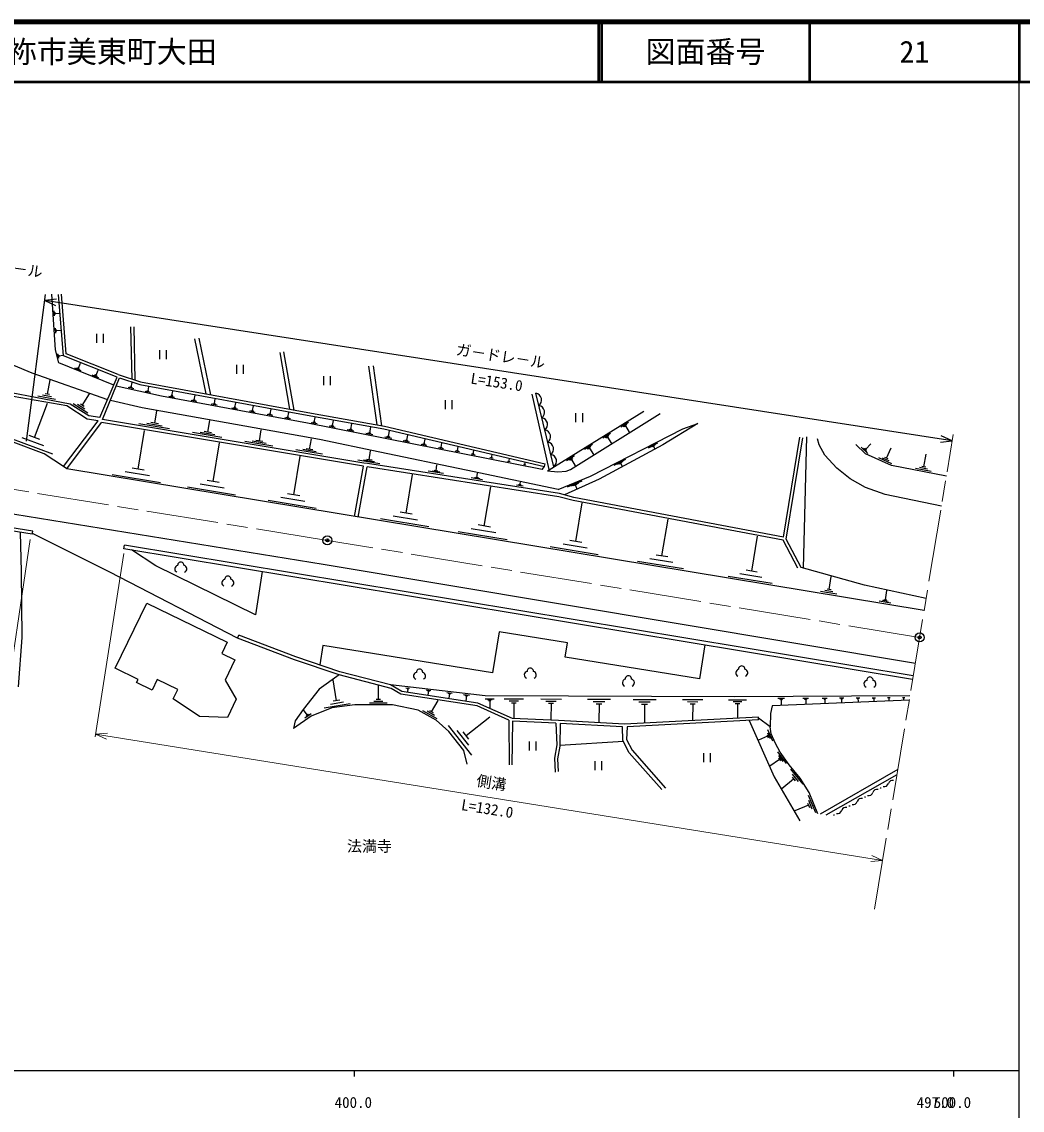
# Model space of a CAD drawing. Units: millimetres, scale not verified. Extents: x 40000 to 680000, y 20000 to 380000.
# Drawn here: x 412496 to 579500, y 198357 to 380000 of the extents above; entities that cross this region are included whole.
import ezdxf
from ezdxf.enums import TextEntityAlignment as Align

# ---------------------------------------------------------------- set-up
doc = ezdxf.new("R2010")
doc.units = ezdxf.units.MM
doc.header["$LTSCALE"] = 1000
doc.header["$PDMODE"] = 32
doc.header["$PDSIZE"] = 500
doc.linetypes.add('CHAIN', pattern=[18.5, 12, -1.5, 3.5, -1.5])
for name, color, linetype, lineweight in [('M-BGD', 7, 'Continuous', 25), ('M-BMK', 2, 'CHAIN', 13), ('M-BMK-SRVR', 3, 'Continuous', 25), ('M-STR-HTXT', 7, 'Continuous', 13), ('M-STR-STRC', 7, 'Continuous', 25), ('M-TTL', 2, 'Continuous', 140), ('M-TTL-BAND', 7, 'Continuous', 25), ('M-TTL-LINE', 7, 'Continuous', 50)]:
    doc.layers.add(name, color=color, linetype=linetype, lineweight=lineweight)
doc.layers.add('M-TTL-TXT', color=7, linetype='Continuous')
doc.styles.add('@ＭＳ ゴシック', font='')
doc.styles.add('ＭＳ ゴシック', font='')
doc.styles.get('@ＭＳ ゴシック').set_extended_font_data('@MS Gothic')
doc.styles.get('ＭＳ ゴシック').set_extended_font_data('MS Gothic')

msp = doc.modelspace()

# ---------------------------------------------------------------- linework, layer by layer
at = {"layer": 'M-BGD'}
for p, q in [((417978, 330909), (417923, 331742)), ((418047, 331123), (418020, 331539)), ((418124, 331232), (418110, 331441)), ((418117, 331337), (418783, 331380)), ((418166, 328023), (418109, 328894)), ((430911, 320380), (430724, 329084)), ((431441, 320203), (431250, 329096)), ((418239, 328246), (418211, 328682)), ((418319, 328361), (418305, 328579)), ((418312, 328470), (419009, 328516)), ((425043, 326421), (425043, 327921)), ((426168, 326421), (426168, 327921)), ((443276, 317898), (441395, 327073)), ((444039, 317757), (442101, 327218)), ((435519, 323692), (435519, 325192)), ((436644, 323692), (436644, 325192)), ((418695, 323840), (418519, 324570)), ((418724, 324040), (418636, 324405)), ((418775, 324149), (418731, 324331)), ((418753, 324240), (419336, 324381)), ((457259, 315326), (455612, 324783)), ((457952, 315199), (456264, 324896)), ((422406, 321765), (421355, 322191)), ((422186, 321977), (421661, 322190)), ((422097, 322135), (421834, 322242)), ((421966, 322188), (422306, 323029)), ((424893, 321007), (425241, 321865)), ((448372, 321227), (448372, 322727)), ((449497, 321227), (449497, 322727)), ((471813, 312727), (470444, 322504)), ((472602, 312588), (471199, 322610)), ((416781, 317845), (417233, 320223)), ((425342, 320575), (424270, 321010)), ((425118, 320791), (424582, 321008)), ((425027, 320952), (424759, 321061)), ((425538, 313950), (428425, 320709)), ((425979, 313630), (428831, 320570)), ((430760, 319037), (430926, 319779)), ((462897, 319378), (462897, 320878)), ((464022, 319378), (464022, 320878)), ((417153, 317774), (416409, 317915)), ((422584, 315967), (423814, 317926)), ((431182, 318748), (430255, 318955)), ((430971, 318892), (430507, 318996)), ((430876, 319011), (430644, 319063)), ((433966, 318126), (433102, 318319)), ((433770, 318261), (433338, 318357)), ((433681, 318371), (433465, 318419)), ((433573, 318395), (433727, 319086)), ((437567, 317585), (437709, 318354)), ((500535, 305261), (497675, 317881)), ((501313, 305742), (498303, 317994)), ((414631, 310611), (416771, 316359)), ((418154, 316967), (415181, 317533)), ((417468, 317406), (415981, 317689)), ((423501, 314709), (421052, 316246)), ((423042, 315338), (421818, 316107)), ((422890, 315775), (422278, 316159)), ((438012, 317304), (437051, 317482)), ((437790, 317445), (437309, 317534)), ((437687, 317563), (437447, 317608)), ((441744, 316615), (440779, 316793)), ((441521, 316756), (441038, 316845)), ((441418, 316874), (441177, 316919)), ((441297, 316897), (441440, 317668)), ((445107, 315993), (444140, 316172)), ((444883, 316134), (444399, 316224)), ((444780, 316253), (444538, 316298)), ((444659, 316276), (444802, 317050)), ((448081, 315644), (448224, 316421)), ((483233, 315329), (483233, 316829)), ((484358, 315329), (484358, 316829)), ((434698, 313008), (435040, 315058)), ((448530, 315360), (447559, 315540)), ((448305, 315502), (447820, 315592)), ((448202, 315622), (447959, 315666)), ((451471, 314816), (450498, 314996)), ((451246, 314959), (450759, 315049)), ((451142, 315079), (450899, 315124)), ((451021, 315101), (451165, 315880)), ((454416, 314272), (453439, 314453)), ((454190, 314415), (453702, 314505)), ((454086, 314535), (453842, 314580)), ((453964, 314558), (454108, 315339)), ((456909, 314014), (457054, 314797)), ((500236, 305076), (516338, 315028)), ((505007, 313206), (505007, 314706)), ((506132, 313206), (506132, 314706)), ((419995, 305369), (425798, 313112)), ((469526, 305825), (425798, 313112)), ((437175, 312069), (432051, 312923)), ((435937, 312538), (433375, 312965)), ((435339, 312901), (434058, 313115)), ((443537, 311512), (443863, 313470)), ((457363, 313727), (456384, 313908)), ((457136, 313871), (456646, 313961)), ((457032, 313991), (456787, 314036)), ((461792, 312890), (460794, 313087)), ((461562, 313039), (461063, 313137)), ((461457, 313163), (461207, 313213)), ((461332, 313188), (461489, 313986)), ((464839, 312291), (463783, 312499)), ((464596, 312448), (464068, 312552)), ((464485, 312580), (464221, 312632)), ((464353, 312606), (464519, 313451)), ((467432, 312013), (467608, 312904)), ((512470, 312402), (513757, 313197)), ((512871, 312472), (513515, 312870)), ((513112, 312442), (513434, 312641)), ((513273, 312542), (513909, 311512)), ((415529, 310276), (413732, 310945)), ((431912, 305363), (432977, 311814)), ((445903, 310614), (441007, 311430)), ((444720, 311063), (442272, 311471)), ((444149, 311410), (442925, 311614)), ((452153, 310053), (452465, 311923)), ((467946, 311680), (466831, 311899)), ((467689, 311846), (467132, 311956)), ((467572, 311985), (467293, 312040)), ((471113, 311057), (469938, 311288)), ((470843, 311232), (470255, 311348)), ((470719, 311379), (470425, 311436)), ((470572, 311407), (470757, 312347)), ((474260, 310438), (473079, 310670)), ((473988, 310614), (473397, 310730)), ((473863, 310761), (473568, 310819)), ((473716, 310790), (473901, 311735)), ((476747, 310172), (476916, 311031)), ((509465, 310545), (510763, 311347)), ((509870, 310616), (510519, 311017)), ((510112, 310586), (510437, 310787)), ((510274, 310686), (510916, 309648)), ((539640, 294016), (542367, 310662)), ((542962, 288820), (543551, 310712)), ((417688, 307836), (410503, 310512)), ((416159, 309223), (412567, 310561)), ((444431, 303293), (445494, 309728)), ((454413, 309196), (449738, 309975)), ((453283, 309625), (450945, 310014)), ((452737, 309956), (451569, 310150)), ((460553, 308631), (460851, 310414)), ((477242, 309852), (476168, 310063)), ((476995, 310012), (476458, 310117)), ((476882, 310145), (476613, 310198)), ((480122, 309285), (479152, 309476)), ((479899, 309430), (479414, 309525)), ((479797, 309551), (479554, 309598)), ((479675, 309574), (479828, 310350)), ((482904, 308738), (482034, 308909)), ((482704, 308868), (482269, 308953)), ((482612, 308976), (482395, 309019)), ((482503, 308997), (482640, 309693)), ((485235, 308440), (485356, 309058)), ((506450, 308682), (507759, 309490)), ((506858, 308753), (507512, 309157)), ((507103, 308723), (507430, 308925)), ((507266, 308824), (507913, 307778)), ((517089, 308907), (518661, 309711)), ((517509, 309056), (518295, 309458)), ((517732, 309104), (518125, 309305)), ((517929, 309204), (518143, 308785)), ((540110, 293637), (542885, 310577)), ((553713, 307931), (552619, 309014)), ((553548, 308311), (553001, 308852)), ((553520, 308556), (553246, 308827)), ((553383, 308691), (554248, 309567)), ((556836, 307169), (557627, 308925)), ((457885, 301068), (458944, 307487)), ((462708, 307814), (458250, 308557)), ((461631, 308222), (459402, 308594)), ((461111, 308538), (459996, 308724)), ((470964, 306832), (470043, 306976)), ((470504, 306904), (470734, 308378)), ((485591, 308209), (484818, 308361)), ((485413, 308325), (485026, 308401)), ((485331, 308421), (485138, 308459)), ((488186, 307699), (487506, 307833)), ((488029, 307800), (487690, 307867)), ((487958, 307885), (487788, 307918)), ((487873, 307902), (487980, 308445)), ((491184, 307109), (490612, 307222)), ((491052, 307195), (490766, 307251)), ((490992, 307266), (490849, 307294)), ((490920, 307280), (491010, 307737)), ((493796, 306596), (493888, 307064)), ((503425, 306812), (504744, 307627)), ((503836, 306884), (504495, 307292)), ((504082, 306854), (504412, 307058)), ((511403, 305997), (513344, 306991)), ((557736, 306235), (555540, 307224)), ((557286, 306702), (556188, 307196)), ((557110, 307045), (556561, 307292)), ((563075, 305746), (563474, 307837)), ((563118, 281748), (419995, 305369)), ((432920, 305197), (430904, 305529)), ((468048, 297438), (469526, 305825)), ((472288, 306248), (468605, 306823)), ((468627, 297343), (470140, 305732)), ((471396, 306576), (469554, 306864)), ((481644, 305051), (481804, 306078)), ((494030, 306550), (493562, 306642)), ((496664, 306032), (496290, 306105)), ((496477, 306068), (496551, 306442)), ((504247, 306956), (504899, 305901)), ((511921, 306181), (512892, 306678)), ((512197, 306240), (512682, 306489)), ((512440, 306365), (512704, 305847)), ((564283, 304974), (561669, 305473)), ((563679, 305360), (562372, 305609)), ((563402, 305684), (562749, 305809)), ((435678, 303085), (427614, 304416)), ((433795, 304224), (429763, 304889)), ((445437, 303127), (443426, 303459)), ((476663, 297981), (477730, 304446)), ((482887, 304594), (480321, 304995)), ((482266, 304823), (480982, 305023)), ((481965, 305001), (481323, 305101)), ((489389, 303580), (487506, 303874)), ((488933, 303747), (487991, 303894)), ((488712, 303878), (488241, 303952)), ((488477, 303915), (488594, 304668)), ((503597, 302388), (506052, 303403)), ((448188, 301020), (440144, 302348)), ((446310, 302157), (442288, 302820)), ((489705, 295852), (490787, 302409)), ((496219, 302514), (495059, 302695)), ((495938, 302617), (495358, 302708)), ((495802, 302698), (495512, 302743)), ((495657, 302720), (495730, 303185)), ((504244, 302560), (505472, 303068)), ((504585, 302605), (505199, 302859)), ((504892, 302732), (505163, 302077)), ((461631, 298801), (453608, 300126)), ((459758, 299935), (455746, 300597)), ((458887, 300903), (456882, 301234)), ((477673, 297814), (475652, 298148)), ((504984, 293291), (506041, 299697)), ((480437, 295698), (472355, 297032)), ((478550, 296839), (474509, 297506)), ((519367, 290850), (520381, 296994)), ((414243, 294473), (414329, 295012)), ((493533, 293536), (485337, 294889)), ((491619, 294694), (487521, 295371)), ((490730, 295683), (488681, 296021)), ((429528, 292070), (429623, 292644)), ((561305, 270823), (429623, 292644)), ((506853, 292160), (502850, 292821)), ((505985, 293126), (503983, 293457)), ((534343, 288309), (535312, 294179)), ((542599, 288920), (540110, 293637)), ((561210, 270249), (429528, 292070)), ((508723, 291029), (500716, 292351)), ((520327, 290692), (518407, 291009)), ((522953, 288681), (515274, 289948)), ((521160, 289766), (517320, 290399)), ((537770, 286235), (530431, 287446)), ((536056, 287272), (532387, 287878)), ((535260, 288157), (533426, 288460)), ((547265, 285232), (547628, 287427)), ((547608, 285175), (546922, 285288)), ((548547, 284457), (545803, 284909)), ((547906, 284844), (546534, 285071)), ((557118, 283241), (556148, 283402)), ((556908, 283476), (556422, 283556)), ((556665, 283516), (556921, 285069)), ((557571, 282967), (555630, 283288)), ((448513, 277152), (448706, 277654)), ((465024, 266703), (464462, 270187)), ((472022, 266882), (472022, 269218)), ((476623, 268848), (477234, 268778)), ((476768, 268770), (477074, 268735)), ((476838, 268700), (476991, 268682)), ((476914, 268691), (476858, 268202)), ((479995, 268522), (480799, 268429)), ((480187, 268418), (480589, 268372)), ((480278, 268326), (480479, 268303)), ((480379, 268315), (480305, 267672)), ((483447, 268083), (484343, 267980)), ((483661, 267968), (484109, 267916)), ((483763, 267865), (483986, 267839)), ((483875, 267852), (483792, 267136)), ((486248, 267738), (487230, 267626)), ((486482, 267612), (486973, 267556)), ((486594, 267500), (486839, 267472)), ((486716, 267486), (486626, 266700)), ((489850, 267032), (491375, 267025)), ((493033, 267018), (496245, 267004)), ((538719, 267095), (539808, 267102)), ((542880, 267122), (543823, 267128)), ((543117, 267029), (543588, 267032)), ((546105, 267142), (546936, 267147)), ((546313, 267060), (546729, 267063)), ((548986, 267160), (549716, 267165)), ((549169, 267088), (549534, 267090)), ((549261, 267016), (549443, 267017)), ((549352, 267016), (549356, 266432)), ((551765, 267178), (552398, 267182)), ((551923, 267115), (552240, 267117)), ((552003, 267052), (552161, 267053)), ((552082, 267053), (552085, 266546)), ((554445, 267194), (554984, 267198)), ((554580, 267141), (554850, 267143)), ((554648, 267088), (554782, 267089)), ((554715, 267088), (554718, 266657)), ((557029, 267211), (557478, 267214)), ((557254, 267212), (557257, 266763)), ((559522, 267226), (559884, 267229)), ((559703, 267228), (559705, 266865)), ((467342, 266182), (462986, 265481)), ((466183, 266443), (464005, 266092)), ((465568, 266790), (464479, 266615)), ((473482, 266298), (470562, 266298)), ((472752, 266590), (471292, 266590)), ((472387, 266882), (471657, 266882)), ((480913, 264837), (482001, 266761)), ((490231, 266878), (490993, 266874)), ((490421, 266725), (490802, 266723)), ((490611, 266724), (490606, 265504)), ((493835, 266693), (495440, 266686)), ((494235, 266371), (495038, 266367)), ((494636, 266369), (494625, 263800)), ((499118, 266991), (502576, 266976)), ((499981, 266642), (501710, 266634)), ((500412, 266294), (501276, 266290)), ((500844, 266292), (500832, 263526)), ((506946, 266957), (510782, 266940)), ((507903, 266569), (509821, 266561)), ((508381, 266184), (509340, 266180)), ((508861, 266182), (508847, 263113)), ((514528, 266924), (518382, 266907)), ((515490, 266534), (517417, 266526)), ((515970, 266147), (516933, 266143)), ((516452, 266145), (516438, 263062)), ((522795, 266888), (526198, 266873)), ((523644, 266544), (525346, 266536)), ((524068, 266202), (524919, 266198)), ((524493, 266200), (524482, 263477)), ((530475, 266843), (533463, 266862)), ((531224, 266549), (532718, 266559)), ((531599, 266253), (532347, 266258)), ((531973, 266255), (531988, 263864)), ((560639, 266804), (537785, 265848)), ((538992, 266988), (539536, 266992)), ((539129, 266880), (539401, 266882)), ((539265, 266881), (539270, 266010)), ((543235, 266935), (543471, 266937)), ((543353, 266936), (543358, 266181)), ((546418, 266978), (546625, 266979)), ((546522, 266978), (546526, 266314)), ((460133, 264341), (459537, 265176)), ((460804, 264505), (459761, 263760)), ((460469, 264423), (459947, 264051)), ((460264, 264434), (460003, 264248)), ((481844, 263676), (479439, 265036)), ((481379, 264257), (480176, 264936)), ((481214, 264667), (480613, 265007)), ((486663, 260882), (490624, 263991)), ((493822, 263473), (493868, 256009)), ((535487, 263495), (513577, 262364)), ((535487, 263495), (535464, 263944)), ((487617, 257630), (483730, 262580)), ((487140, 259256), (485197, 261731)), ((494386, 263261), (494325, 255987)), ((501655, 262940), (494386, 263261)), ((512775, 262355), (502383, 262905)), ((536961, 261879), (537797, 259983)), ((487149, 260263), (486177, 261501)), ((497223, 258378), (497223, 259878)), ((498348, 258378), (498348, 259878)), ((512935, 259888), (502340, 259210)), ((537000, 260764), (535483, 260095)), ((536895, 261001), (537104, 260526)), ((536980, 261321), (537398, 260373)), ((526362, 256441), (526362, 257941)), ((527487, 256441), (527487, 257941)), ((538663, 258184), (540085, 256205)), ((508227, 255121), (508227, 256621)), ((509352, 255121), (509352, 256621)), ((538978, 256910), (537395, 255772)), ((538801, 257157), (539156, 256662)), ((538821, 257547), (539532, 256557)), ((540819, 255263), (542858, 252788)), ((541081, 254440), (542101, 253203)), ((558712, 255195), (545766, 247775)), ((558572, 254353), (546705, 247593)), ((541343, 253618), (539364, 251986)), ((541088, 253927), (541598, 253309)), ((543791, 250923), (544989, 248061)), ((543818, 249253), (541528, 248294)), ((543668, 249610), (543968, 248895)), ((543804, 250088), (544404, 248657))]:
    msp.add_line(p, q, dxfattribs=at)
for points in [[(419491, 305759), (416250, 307894), (404958, 312099), (392934, 319161), (384091, 323974), (379161, 326986), (373623, 330860), (363300, 338626)], [(425538, 313950), (423682, 314241), (420552, 316206), (404875, 319188), (399567, 324722), (387751, 335795)], [(390881, 335526), (396946, 331848), (404967, 325274), (414161, 321401), (426830, 316975)], [(427843, 319346), (418678, 323061), (418147, 325255), (417540, 334533)], [(428425, 320709), (419444, 324272), (418638, 334492)], [(428601, 321153), (419896, 324605), (419114, 334530)], [(428601, 321153), (432297, 319917), (460846, 314667), (473025, 312513), (499843, 306245)], [(428831, 320570), (432184, 319472), (460765, 314216), (472933, 312064), (499739, 305800)], [(425247, 313410), (423402, 313686), (419994, 315894), (404591, 318594)], [(499353, 305299), (460196, 313000), (435840, 317503), (428266, 319194)], [(502062, 301970), (486704, 305163), (472241, 308163), (462185, 310276), (432606, 315597), (427311, 316823)], [(500236, 305076), (502004, 304876), (503348, 305004), (504114, 305294), (519071, 314609)], [(419995, 305369), (419491, 305759), (425247, 313410)], [(539640, 294016), (504650, 300612), (502268, 301266), (470222, 306267), (469611, 306359), (425979, 313630)], [(502062, 301970), (507434, 304191), (522854, 312082), (525375, 312986)], [(525375, 312986), (519498, 309404), (508860, 303656), (503118, 301033)], [(566010, 299178), (556641, 301131), (553328, 302278), (550798, 303713), (548555, 305487), (546572, 307682), (545616, 309386), (545338, 310412)], [(566841, 304181), (557693, 305926), (553328, 307891), (551746, 309456)], [(414243, 294473), (355697, 303770), (345139, 304859), (334132, 305590), (326385, 305929)], [(561659, 272899), (462808, 289407), (363939, 305470)], [(542052, 288798), (539582, 293476), (504528, 300084), (502154, 300736), (470140, 305732)], [(499353, 305299), (499739, 305800), (499843, 306245)], [(414329, 295012), (355768, 304313)], [(411943, 269029), (412588, 277265), (412471, 288247), (412277, 294785)], [(448513, 277152), (427220, 288156), (414262, 294592)], [(452603, 288246), (451522, 281014), (434864, 289211), (430831, 291854)], [(563448, 283733), (553163, 285999), (542599, 288920)], [(437777, 266988), (438551, 268588), (435107, 270254), (434250, 268482), (431664, 269733), (431915, 270254), (428082, 272108), (433351, 283000), (446810, 276489), (445884, 274573), (448076, 273513), (446430, 270109)], [(526513, 275999), (525605, 270367), (503206, 273980), (503590, 276363), (492160, 278207), (491051, 271329), (462772, 275889), (462257, 272691)], [(474167, 268762), (465453, 271024), (458036, 273496), (448513, 277152)], [(474065, 269344), (465606, 271540), (458218, 274003), (448706, 277654)], [(465453, 271024), (462164, 268613), (459445, 265214), (458140, 263357), (457860, 262033)], [(446430, 270109), (448307, 266980), (446820, 263889), (442164, 264045), (437777, 266988)], [(560760, 267534), (531502, 267350), (489870, 267532), (474065, 269344)], [(535464, 263944), (513082, 262789), (502074, 263371), (494391, 263710), (488621, 266292), (475922, 268244), (474065, 269344)], [(493822, 263473), (488492, 265858), (475768, 267814), (474167, 268762)], [(486839, 256112), (486265, 258382), (483787, 261538), (481649, 263442), (478649, 265138), (474397, 265998), (468085, 265998), (464277, 265529), (460781, 264120), (457860, 262033)], [(537785, 265848), (537478, 264541), (537433, 262323)], [(533903, 263414), (538084, 253974), (542374, 246654)], [(545406, 247843), (543928, 251373), (542450, 253755), (540615, 255981), (539091, 258103), (538320, 259540), (537607, 261158), (537433, 262323), (535473, 263768)], [(501655, 262940), (501832, 259326), (501397, 257083), (501536, 254753)], [(502383, 262905), (502338, 259105), (501924, 257016), (502054, 254877)], [(519328, 251868), (513868, 258007), (512842, 260076), (512775, 262355)], [(513577, 262364), (513420, 260224), (514376, 258433), (519954, 252077)]]:
    msp.add_lwpolyline(points, dxfattribs=at)
for centre in [(553264, 250632), (555861, 252133), (550666, 249131), (548068, 247630)]:
    msp.add_circle(centre, 50, dxfattribs=at)
for centre, radius, start, end in [((498127, 316868), 1140, 306.48687, 81.11187), ((498629, 314826), 1140, 306.48687, 81.11187), ((499130, 312784), 1140, 306.48687, 81.11187), ((499632, 310742), 1140, 306.48687, 81.11187), ((500134, 308700), 1140, 306.48687, 81.11187), ((500635, 306658), 1140, 306.48687, 81.11187), ((438643, 288688), 599, 102.7182, 246.55164), ((439045, 289304), 534, 356.52859, 183.47141), ((439446, 288688), 599, 293.44836, 77.2818), ((446895, 286966), 534, 356.52859, 183.47141), ((446493, 286350), 599, 102.7182, 246.55164), ((447296, 286350), 599, 293.44836, 77.2818), ((532683, 271971), 534, 356.52859, 183.47141), ((478493, 270826), 599, 102.7182, 246.55164), ((478895, 271443), 534, 356.52859, 183.47141), ((479296, 270826), 599, 293.44836, 77.2818), ((496980, 271003), 599, 102.7182, 246.55164), ((497382, 271619), 534, 356.52859, 183.47141), ((497783, 271003), 599, 293.44836, 77.2818), ((513755, 270315), 534, 356.52859, 183.47141), ((532282, 271355), 599, 102.7182, 246.55164), ((533085, 271355), 599, 293.44836, 77.2818), ((554076, 270122), 534, 356.52859, 183.47141), ((513354, 269699), 599, 102.7182, 246.55164), ((514157, 269699), 599, 293.44836, 77.2818), ((553674, 269506), 599, 102.7182, 246.55164), ((554477, 269506), 599, 293.44836, 77.2818), ((556464, 253088), 725, 256.41555, 343.62119), ((557856, 252679), 725, 76.41555, 163.62119), ((553867, 251587), 725, 256.41555, 343.62119), ((555258, 251178), 725, 76.41555, 163.62119), ((550063, 248176), 725, 76.41555, 163.62119), ((551269, 250086), 725, 256.41555, 343.62119), ((552660, 249677), 725, 76.41555, 163.62119), ((548672, 248585), 725, 256.41555, 343.62119)]:
    msp.add_arc(centre, radius, start, end, dxfattribs=at)
at = {"layer": 'M-BMK'}
msp.add_line((554846, 231897), (567990, 311106), dxfattribs=at)
msp.add_lwpolyline([(562373, 277259), (463508, 293457), (364626, 309472)], dxfattribs=at)
at = {"layer": 'M-BMK-SRVR'}
for centre in [(463508, 293457), (562373, 277259)]:
    msp.add_circle(centre, 750, dxfattribs=at)
for p in [(463508, 293457), (562373, 277259), (562373, 277259)]:
    msp.add_point(p, dxfattribs=at)
at = {"layer": 'M-STR-HTXT'}
for p, q in [((413905, 293595), (409408, 263008)), ((429533, 291278), (424764, 260661)), ((426821, 261303), (424832, 261097)), ((556201, 240060), (424832, 261097)), ((424832, 261097), (426658, 260281)), ((554211, 239854), (556201, 240060)), ((556201, 240060), (554375, 240877))]:
    msp.add_line(p, q, dxfattribs=at)
at = {"layer": 'M-STR-STRC'}
for p, q in [((413276, 309998), (416452, 334465)), ((418310, 333682), (416322, 333465)), ((567819, 310080), (416322, 333465)), ((416322, 333465), (418152, 332659)), ((567819, 310080), (565989, 310886)), ((565831, 309863), (567819, 310080))]:
    msp.add_line(p, q, dxfattribs=at)
at = {"layer": 'M-TTL'}
msp.add_line((680000, 380000), (40000, 380000), dxfattribs=at)
at = {"layer": 'M-TTL-BAND'}
for p, q in [((579000, 20000), (579000, 370000)), ((40000, 205000), (579000, 205000)), ((468000, 205000), (468000, 204000)), ((568000, 205000), (568000, 204000))]:
    msp.add_line(p, q, dxfattribs=at)
at = {"layer": 'M-TTL-LINE'}
for p, q in [((508747, 380000), (508747, 370000)), ((509247, 380000), (509247, 370000)), ((543997, 380000), (543997, 370000)), ((579000, 380000), (579000, 370000)), ((40000, 370000), (680000, 370000))]:
    msp.add_line(p, q, dxfattribs=at)

# ---------------------------------------------------------------- texts
at = {"layer": 'M-BGD', "style": 'ＭＳ ゴシック'}
msp.add_text('法満寺', height=1833, dxfattribs=at).set_placement((470530, 242421), align=Align.MIDDLE_CENTER)
at = {"layer": 'M-STR-HTXT', "style": 'ＭＳ ゴシック'}
msp.add_text('側溝', height=1833, rotation=350.902, dxfattribs=at).set_placement((490674, 251566), align=Align.BOTTOM_CENTER)
at = {"layer": 'M-STR-HTXT', "style": '@ＭＳ ゴシック'}
msp.add_text('L=132.0', height=1833, rotation=350.902, dxfattribs=at).set_placement((490358, 249591), align=Align.TOP_CENTER)
at = {"layer": 'M-STR-STRC', "style": 'ＭＳ ゴシック'}
for rotation, p in [(352.188, (408341, 337789)), (351.225, (492223, 322761))]:
    msp.add_text('ガ－ドレ－ル', height=1833, rotation=rotation, dxfattribs=at).set_placement(p, align=Align.BOTTOM_CENTER)
at = {"layer": 'M-STR-STRC', "style": '@ＭＳ ゴシック'}
msp.add_text('L=153.0', height=1833, rotation=351.225, dxfattribs=at).set_placement((491918, 320784), align=Align.TOP_CENTER)
at = {"layer": 'M-TTL-BAND', "style": 'ＭＳ ゴシック'}
for s, p in [('400.0', (467844, 198195)), ('497.0', (565000, 198195)), ('500.0', (567844, 198195))]:
    msp.add_text(s, height=1833, dxfattribs=at).set_placement(p, align=Align.BOTTOM_CENTER)
at = {"layer": 'M-TTL-TXT', "style": 'ＭＳ ゴシック'}
msp.add_text('美祢市美東町大田', height=3666, dxfattribs=at).set_placement((405024, 375000), align=Align.MIDDLE_LEFT)
for s, p in [('図面番号', (526622, 375000)), ('21', (561497, 375000))]:
    msp.add_text(s, height=3666, dxfattribs=at).set_placement(p, align=Align.MIDDLE_CENTER)

doc.saveas('drawing.dxf')
